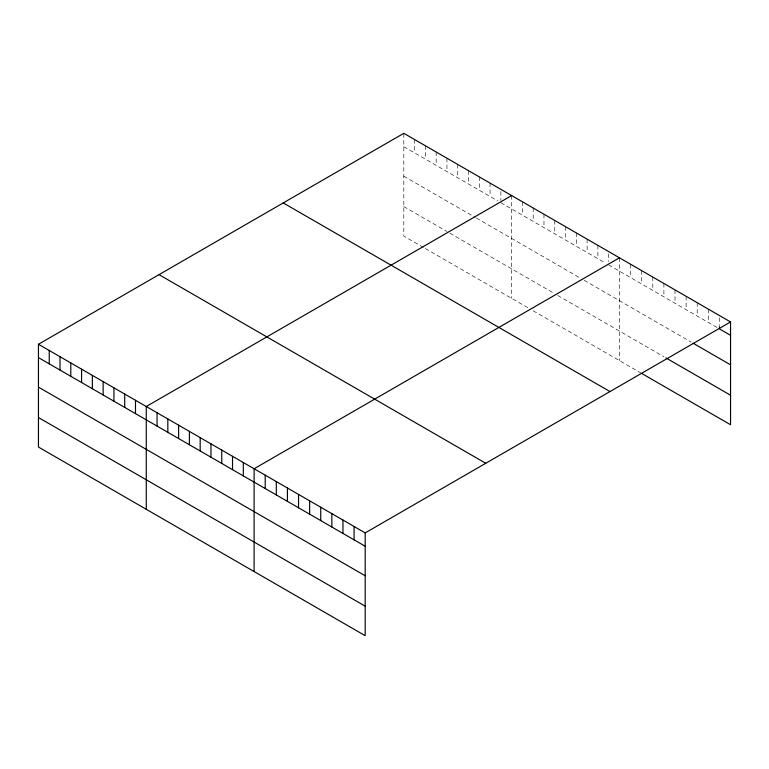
<?xml version="1.0" encoding="UTF-8"?>
<svg xmlns="http://www.w3.org/2000/svg" width="769" height="769" viewBox="0 0 769 769"><rect width="100%" height="100%" fill="white"/><g stroke="black" fill="none" stroke-linecap="round" stroke-linejoin="round"><path stroke-width="0.58" stroke-dasharray="3.85 2.88" d="M403.812 146.668L497.918 200.997M500.859 202.699L605.741 263.248M608.673 264.949L717.419 327.729M403.812 176.188L475.367 217.492M476.347 218.06L580.249 278.051M584.171 280.31L691.168 342.08M403.812 206.592L446.943 231.488M449.884 233.19L553.786 293.172M557.708 295.44L663.897 356.749M423.421 247.426L403.812 236.102L403.812 133.316M425.382 248.55L528.303 307.975M533.205 310.801L640.664 372.85M719.438 317.77L719.438 325.556M708.336 309.128L708.336 322.48M697.223 302.717L697.223 316.069M686.111 296.296L686.111 309.657M675.009 289.884L675.009 303.246M663.897 283.473L663.897 296.824M652.785 277.061L652.785 290.413M641.682 270.65L641.682 284.001M630.57 264.228L630.57 277.59M619.458 257.817L619.458 360.603M608.673 253.818L608.673 261.604M597.898 245.369L597.898 258.72M587.112 239.14L587.112 252.501M576.327 232.92L576.327 246.272M565.551 226.692L565.551 240.043M554.766 220.463L554.766 233.824M543.981 214.243L543.981 227.595M533.205 208.015L533.205 221.376M522.42 201.795L522.42 215.147M511.635 195.566L511.635 298.353M500.859 191.568L500.859 200.469M490.074 183.118L490.074 196.47M479.289 176.889L479.289 190.251M468.513 170.67L468.513 184.022M457.728 164.441L457.728 177.793M446.943 158.212L446.943 171.574M436.158 151.993L436.158 165.345M425.382 145.764L425.382 159.125M414.597 139.545L414.597 152.896"/><path stroke-width="1.15" d="M38.45 344.262L365.188 532.898L365.188 635.684L38.45 447.049L38.45 344.262L403.812 133.316L730.55 321.951L730.55 424.738L641.682 373.436M511.635 195.566L146.273 406.513L146.273 509.299M619.458 257.817L254.097 468.763L254.097 571.55M365.188 532.898L730.55 321.951M730.55 335.313L719.438 328.892L719.438 326.671M693.186 343.253L730.55 364.823M665.916 357.912L730.55 395.228M283.242 202.929L609.98 391.565M159.02 274.648L485.758 463.284M38.45 357.614L365.188 546.25M38.45 387.124L365.188 575.76M38.45 417.529L365.188 606.174M354.076 526.486L354.076 539.838M342.964 520.065L342.964 533.426M331.862 513.654L331.862 527.015M320.75 507.242L320.75 520.594M309.638 500.83L309.638 514.182M298.535 494.409L298.535 507.771M287.423 487.998L287.423 501.359M276.311 481.586L276.311 494.938M265.209 475.175L265.209 488.526M243.312 462.534L243.312 475.886M232.526 456.305L232.526 469.667M221.751 450.086L221.751 463.438M210.966 443.857L210.966 457.219M200.18 437.638L200.18 450.99M189.405 431.409L189.405 444.761M178.619 425.18L178.619 438.541M167.834 418.961L167.834 432.313M157.059 412.732L157.059 426.093M135.488 400.284L135.488 413.635M124.713 394.055L124.713 407.416M113.927 387.836L113.927 401.187M103.142 381.607L103.142 394.958M92.357 375.387L92.357 388.739M81.581 369.158L81.581 382.51M70.796 362.93L70.796 376.291M60.011 356.71L60.011 370.062M49.235 350.481L49.235 363.833"/></g></svg>
